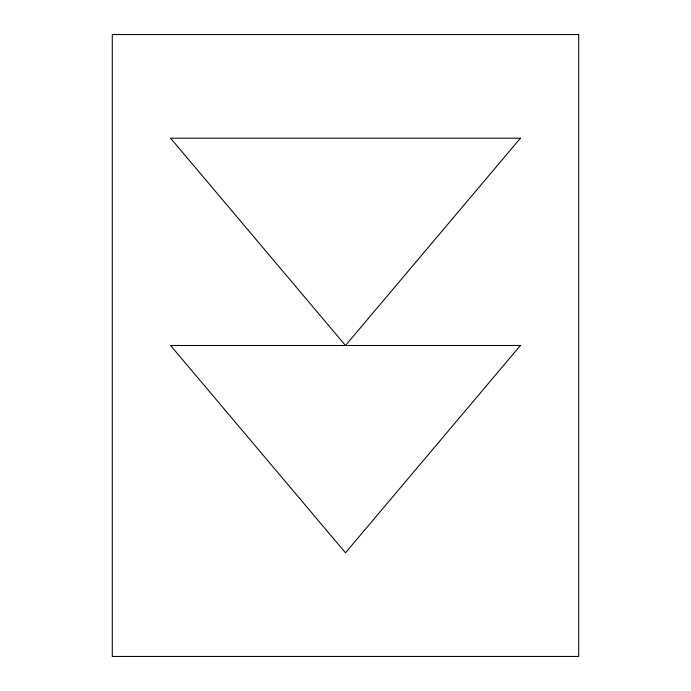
<?xml version="1.0" encoding="UTF-8"?>
<svg xmlns="http://www.w3.org/2000/svg" width="691" height="691" viewBox="0 0 691 691"><rect width="100%" height="100%" fill="white"/><g stroke="black" fill="none" stroke-linecap="round" stroke-linejoin="round"><path stroke-width="1.04" d="M520.409 138.2L345.5 345.5L170.591 138.2L520.409 138.2M520.409 345.5L345.5 552.8L170.591 345.5L520.409 345.5M578.712 34.55L112.288 34.55L112.288 656.45L578.712 656.45L578.712 34.55"/></g></svg>
